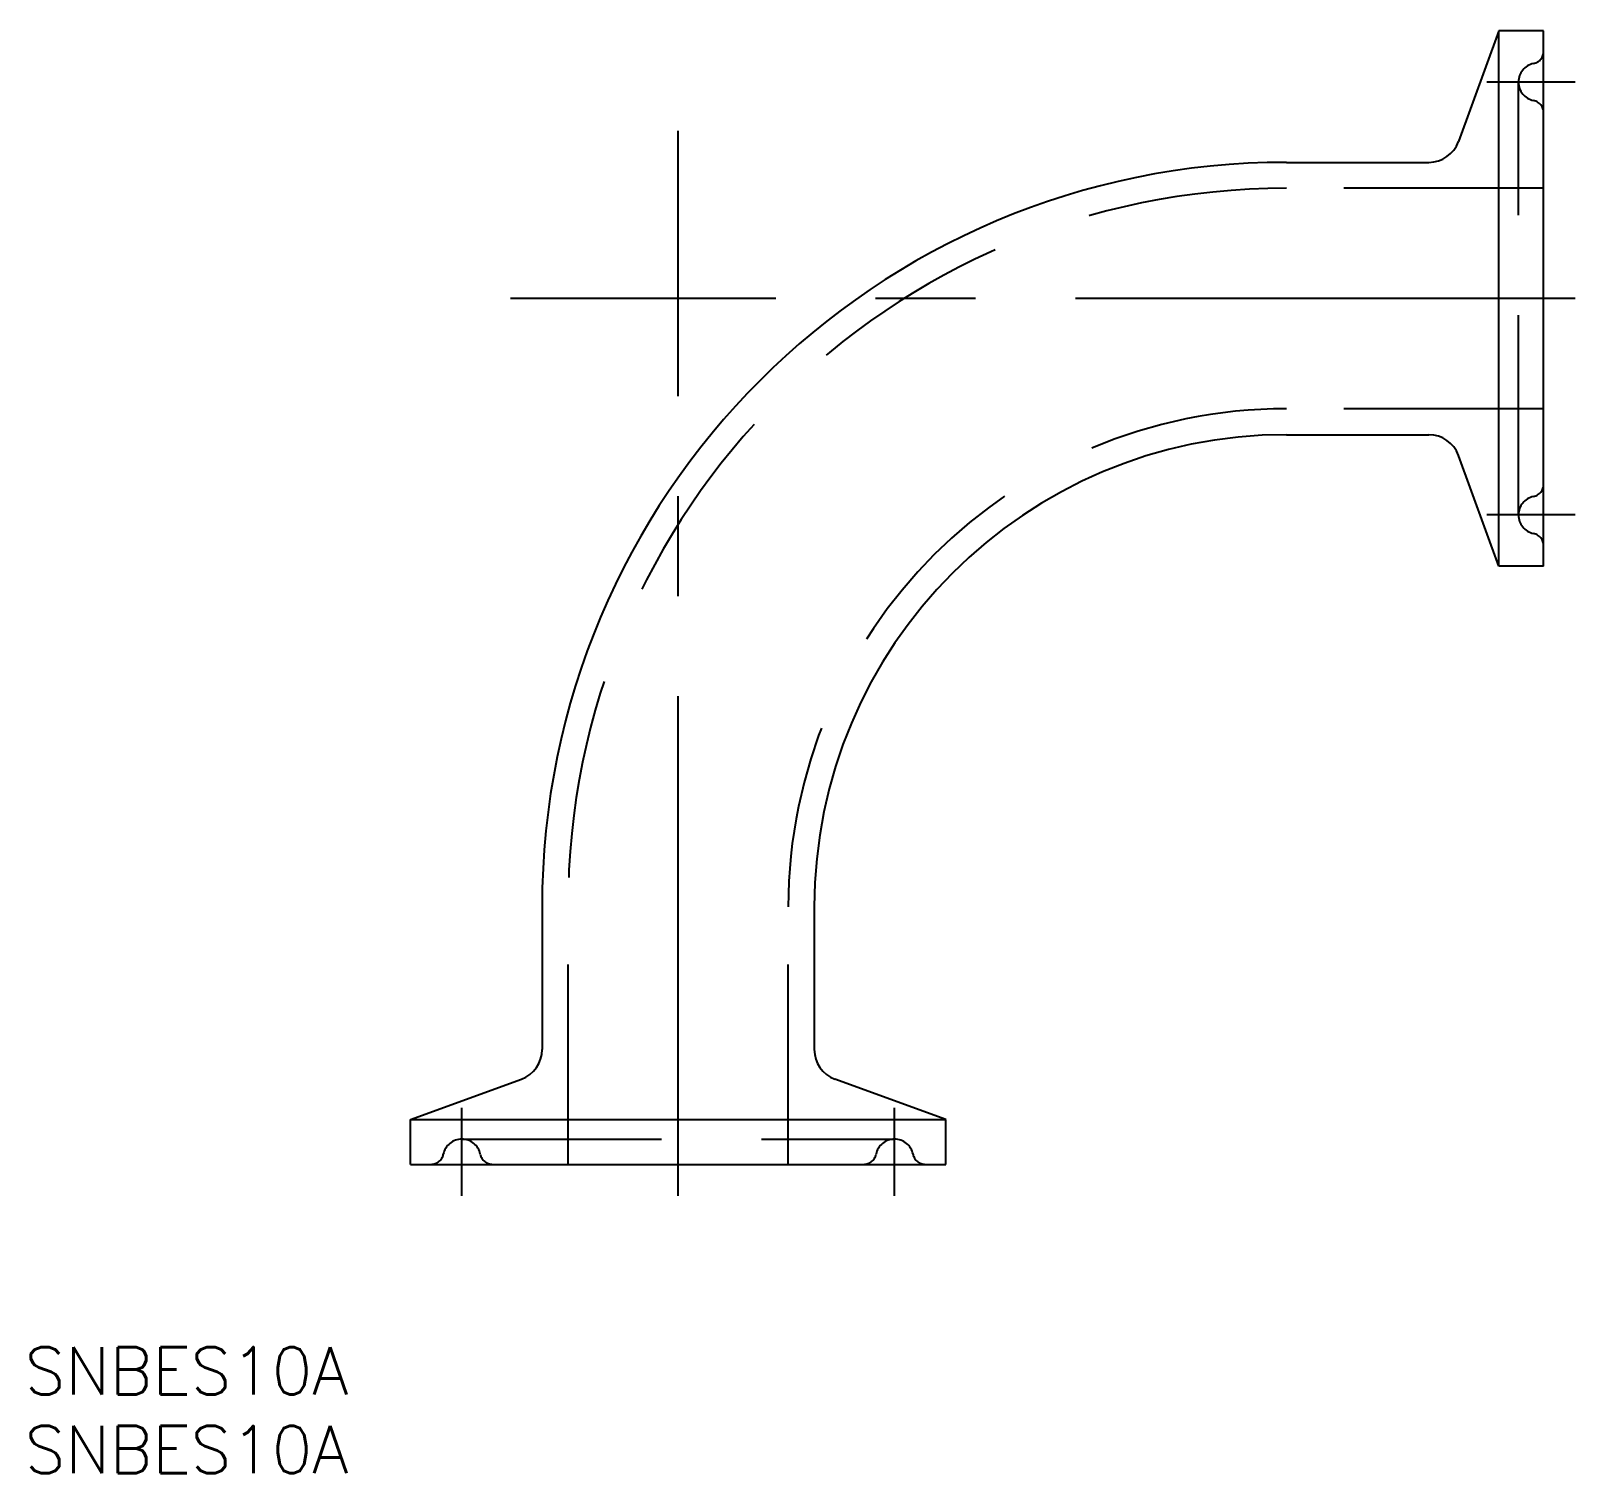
# Model space of a CAD drawing. Extents: x -41.1 to 57, y -19.6 to 72.
import ezdxf

# ---------------------------------------------------------------- set-up
doc = ezdxf.new("R2010")
doc.units = 0
doc.linetypes.add('CENTER', pattern=[50.8, 31.75, -6.35, 6.35, -6.35])
doc.linetypes.add('DASHED', pattern=[19.05, 12.7, -6.35])
doc.layers.get('0').update_dxf_attribs({"linetype": 'CONTINUOUS'})
doc.layers.add('CENTER', color=1, linetype='CENTER')
doc.styles.get("Standard").update_dxf_attribs({"font": 'txt.shx', "height": 3, "bigfont": 'bigfont.shx'})

msp = doc.modelspace()

# ---------------------------------------------------------------- linework, layer by layer
at = {"color": 7, "linetype": 'CONTINUOUS'}
for p, q in [((52.15, 72), (49.59, 64.966)), ((52.15, 38), (52.15, 72)), ((55, 72), (52.15, 72)), ((55, 38), (55, 72)), ((38.65, 63.65), (47.71, 63.65)), ((38.65, 46.35), (47.71, 46.35)), ((52.15, 38), (49.59, 45.034)), ((55, 38), (52.15, 38)), ((-8.65, 16.35), (-8.65, 7.29)), ((8.65, 16.35), (8.65, 7.29)), ((-17, 2.85), (-9.966, 5.41)), ((17, 2.85), (9.966, 5.41)), ((-17, 2.85), (17, 2.85)), ((-17, 0), (-17, 2.85)), ((17, 0), (17, 2.85)), ((-17, 0), (17, 0))]:
    msp.add_line(p, q, dxfattribs=at)
at = {"color": 3, "linetype": 'DASHED'}
for p, q in [((53.4, 41.25), (53.4, 68.75)), ((55, 62), (38.65, 62)), ((55, 48), (38.65, 48)), ((-7, 0), (-7, 16.35)), ((7, 0), (7, 16.35)), ((-13.75, 1.6), (13.75, 1.6))]:
    msp.add_line(p, q, dxfattribs=at)
for centre, radius, start, end in [((54.2, 70.71), 0.8, 281.53696, 0), ((54.6, 68.75), 1.2, 101.53696, 258.46304), ((54.2, 66.79), 0.8, 0, 78.46304), ((38.65, 16.35), 45.65, 90, 180), ((38.65, 16.35), 31.65, 90, 180), ((54.2, 43.21), 0.8, 281.53696, 360), ((54.6, 41.25), 1.2, 101.53696, 258.46304), ((54.2, 39.29), 0.8, 360, 78.46304), ((-13.75, 0.4), 1.2, 11.53696, 168.46304), ((13.75, 0.4), 1.2, 11.53696, 168.46304), ((-15.71, 0.8), 0.8, 270, 348.46304), ((-11.79, 0.8), 0.8, 191.53696, 270), ((11.79, 0.8), 0.8, 270, 348.46304), ((15.71, 0.8), 0.8, 191.53696, 270)]:
    msp.add_arc(centre, radius, start, end, dxfattribs=at)
at = {"color": 7, "linetype": 'CONTINUOUS'}
for centre, radius, start, end in [((47.71, 65.65), 2, 270, 340), ((38.65, 16.35), 47.3, 90, 180), ((38.65, 16.35), 30, 90, 180), ((47.71, 44.35), 2, 20, 90), ((-10.65, 7.29), 2, 290, 0), ((10.65, 7.29), 2, 180, 250)]:
    msp.add_arc(centre, radius, start, end, dxfattribs=at)
at = {"layer": 'CENTER', "color": 1, "linetype": 'CENTER'}
for p, q in [((57, 68.75), (51.4, 68.75)), ((0, -2), (0, 65.65)), ((57, 55), (-10.65, 55)), ((57, 41.25), (51.4, 41.25)), ((-13.75, -2), (-13.75, 3.6)), ((13.75, -2), (13.75, 3.6))]:
    msp.add_line(p, q, dxfattribs=at)

# ---------------------------------------------------------------- texts
at = {"color": 7, "linetype": 'CONTINUOUS'}
for p in [(-41.52, -14.613), (-41.52, -19.613)]:
    msp.add_text('SNBES10A', height=3, dxfattribs=at).set_placement(p)

doc.saveas('drawing.dxf')
